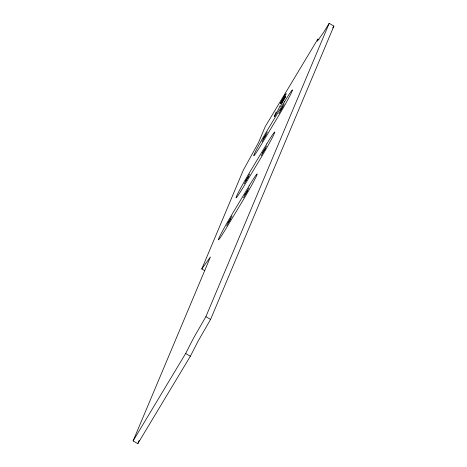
<?xml version="1.0" encoding="UTF-8"?>
<svg xmlns="http://www.w3.org/2000/svg" width="467" height="467" viewBox="0 0 467 467"><rect width="100%" height="100%" fill="white"/><g stroke="black" fill="none" stroke-linecap="round" stroke-linejoin="round"><path stroke-width="0.7" d="M318.967 39.829L317.793 39.146L317.303 41.166L323.468 32.614L329.182 23.35L333.899 26.076L210.588 319.416L198.113 341.097L190.361 356.228L137.818 443.65L133.101 440.924L210.436 256.949L201.779 268.957L204.727 270.662M201.779 268.957L243.219 170.373L258.59 142.394L265.244 126.569L317.793 39.146M276.213 111.905C270.259 124.993 280.054 106.996 279.856 105.84M137.818 443.65L139.224 440.293M281.753 102.267L283.253 98.695L286.236 93.727L284.695 95.256L280.264 103.662L283.043 99.045M280.428 106.569L282.78 101.076L285.623 96.541L281.858 103.318M133.101 440.924L185.644 353.507L193.402 338.371L205.877 316.69L329.182 23.35M261.975 141.764L267.375 131.951M278.846 113.709L284.24 103.89M244.305 183.8L249.705 173.987M261.176 155.745L266.569 145.926M226.635 225.835L232.029 216.023M243.5 197.78L248.899 187.962M332.755 27.927L333.899 26.076M280.019 110.907L283.06 106.692M263.154 138.962L266.196 134.753M262.349 152.942L265.39 148.728M245.484 180.998L248.526 176.789M244.679 194.978L247.72 190.764M227.814 223.033L230.856 218.825M205.877 316.69L210.588 319.416M185.644 353.507L190.361 356.228M284.485 101.794L267.62 129.849A21.803 1.016 -60 0 0 254.136 154.396A21.803 1.016 -60 0 0 261.73 143.865L278.595 115.804A21.803 1.016 -60 0 0 292.079 91.263A21.803 1.016 -60 0 0 284.485 101.794M266.815 143.83L249.95 171.885A21.803 1.016 -60 0 0 236.465 196.432A21.803 1.016 -60 0 0 244.06 185.901L260.925 157.84A21.803 1.016 -60 0 0 274.409 133.299A21.803 1.016 -60 0 0 266.815 143.83M249.144 185.866L232.28 213.921A21.803 1.016 -60 0 0 218.795 238.468A21.803 1.016 -60 0 0 226.39 227.937L243.254 199.876A21.803 1.016 -60 0 0 256.739 175.335A21.803 1.016 -60 0 0 249.144 185.866"/></g></svg>
